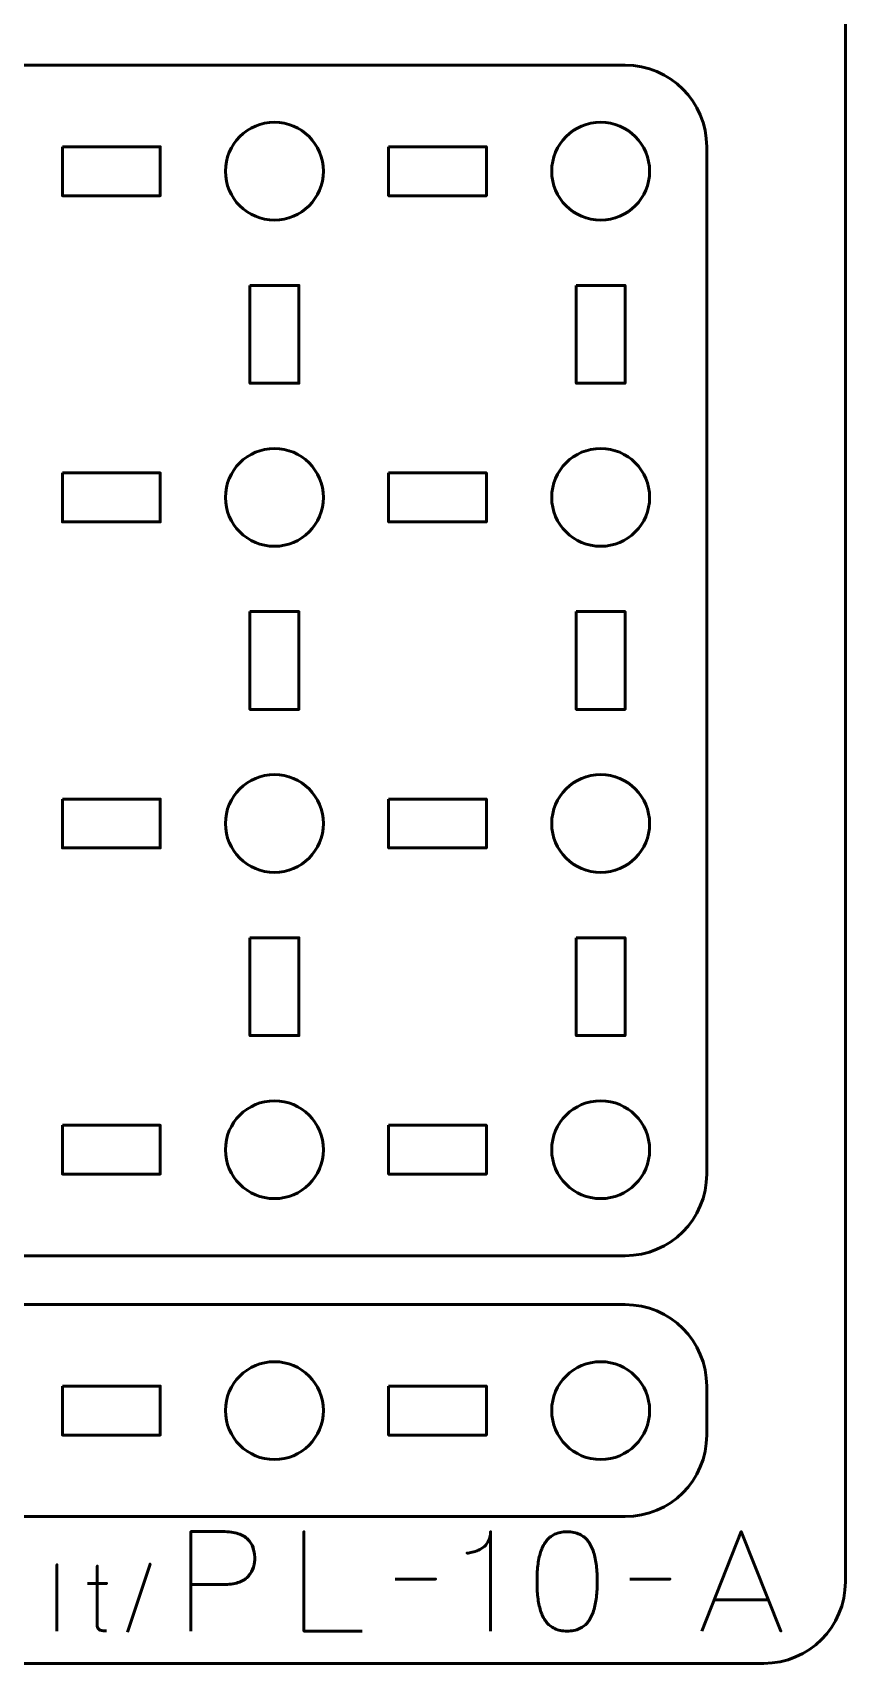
# Model space of a CAD drawing. Header units: centimetres. Extents: x -21 to 0, y -29.7 to 0.
# Drawn here: x -4.98 to 0, y -29.7 to -19.7 of the extents above; entities that cross this region are included whole.
import ezdxf

# ---------------------------------------------------------------- set-up
doc = ezdxf.new("R2010")
doc.units = ezdxf.units.CM
doc.header["$MEASUREMENT"] = 0
doc.layers.add('Layer 1', color=7, linetype='Continuous')

msp = doc.modelspace()

# ---------------------------------------------------------------- linework, layer by layer
at = {"layer": 'Layer 1', "color": 22, "lineweight": 53}
msp.add_open_spline([(-21.00003, -29.19996), (-21.00003, -29.19996), (-21.00003, -0.49992), (-21.00003, -0.49992), (-21.00003, -0.49992), (-21.00003, -0.22295), (-20.77694, 0.00004), (-20.49994, 0.00004), (-20.49994, 0.00004), (-20.49994, 0.00004), (-0.50008, 0.00004), (-0.50008, 0.00004), (-0.50008, 0.00004), (-0.22294, 0.00004), (0.00002, -0.22295), (0.00002, -0.49992), (0.00002, -0.49992), (0.00002, -0.49992), (0.00002, -29.19996), (0.00002, -29.19996), (0.00002, -29.19996), (0.00002, -29.47696), (-0.22294, -29.70005), (-0.50008, -29.70005), (-0.50008, -29.70005), (-0.50008, -29.70005), (-20.49994, -29.70005), (-20.49994, -29.70005), (-20.49994, -29.70005), (-20.77694, -29.70005), (-21.00003, -29.47696), (-21.00003, -29.19996)], degree=3, knots=[0, 0, 0, 0, 0.125, 0.125, 0.125, 0.125, 0.25, 0.25, 0.25, 0.25, 0.375, 0.375, 0.375, 0.375, 0.5, 0.5, 0.5, 0.5, 0.625, 0.625, 0.625, 0.625, 0.75, 0.75, 0.75, 0.75, 0.875, 0.875, 0.875, 0.875, 1, 1, 1, 1], dxfattribs=at)
at = {"layer": 'Layer 1', "color": 2, "lineweight": 53}
for points in [[(-19.64997, -19.90001), (-19.64997, -19.90001), (-1.35007, -19.90001), (-1.35007, -19.90001), (-1.35007, -19.90001), (-1.07307, -19.90001), (-0.84997, -20.1231), (-0.84997, -20.4001), (-0.84997, -20.4001), (-0.84997, -20.4001), (-0.84997, -26.70007), (-0.84997, -26.70007), (-0.84997, -26.70007), (-0.84997, -26.97704), (-1.07307, -27.20003), (-1.35007, -27.20003), (-1.35007, -27.20003), (-1.35007, -27.20003), (-19.64997, -27.20003), (-19.64997, -27.20003), (-19.64997, -27.20003), (-19.92697, -27.20003), (-20.15006, -26.97704), (-20.15006, -26.70007), (-20.15006, -26.70007), (-20.15006, -26.70007), (-20.15006, -20.4001), (-20.15006, -20.4001), (-20.15006, -20.4001), (-20.15006, -20.1231), (-19.92697, -19.90001), (-19.64997, -19.90001)], [(-19.65, -27.50001), (-19.65, -27.50001), (-1.35007, -27.50001), (-1.35007, -27.50001), (-1.35007, -27.50001), (-1.07307, -27.50001), (-0.84997, -27.7231), (-0.84997, -28.0001), (-0.84997, -28.0001), (-0.84997, -28.0001), (-0.84997, -28.30011), (-0.84997, -28.30011), (-0.84997, -28.30011), (-0.84997, -28.57707), (-1.07307, -28.80003), (-1.35007, -28.80003), (-1.35007, -28.80003), (-1.35007, -28.80003), (-19.65, -28.80003), (-19.65, -28.80003), (-19.65, -28.80003), (-19.927, -28.80003), (-20.15009, -28.57707), (-20.15009, -28.30011), (-20.15009, -28.30011), (-20.15009, -28.30011), (-20.15009, -28.0001), (-20.15009, -28.0001), (-20.15009, -28.0001), (-20.15009, -27.7231), (-19.927, -27.50001), (-19.65, -27.50001)]]:
    msp.add_open_spline(points, degree=3, knots=[0, 0, 0, 0, 0.125, 0.125, 0.125, 0.125, 0.25, 0.25, 0.25, 0.25, 0.375, 0.375, 0.375, 0.375, 0.5, 0.5, 0.5, 0.5, 0.625, 0.625, 0.625, 0.625, 0.75, 0.75, 0.75, 0.75, 0.875, 0.875, 0.875, 0.875, 1, 1, 1, 1], dxfattribs=at)
at = {"layer": 'Layer 1', "lineweight": 53}
for points in [[(-3.20006, -20.55004), (-3.20006, -20.71581), (-3.3343, -20.85004), (-3.50007, -20.85004), (-3.50007, -20.85004), (-3.66573, -20.85004), (-3.80007, -20.71581), (-3.80007, -20.55004), (-3.80007, -20.55004), (-3.80007, -20.38437), (-3.66573, -20.25003), (-3.50007, -20.25003), (-3.50007, -20.25003), (-3.3343, -20.25003), (-3.20006, -20.38437), (-3.20006, -20.55004)], [(-1.2, -20.55004), (-1.2, -20.71581), (-1.33437, -20.85004), (-1.5, -20.85004), (-1.5, -20.85004), (-1.66577, -20.85004), (-1.8, -20.71581), (-1.8, -20.55004), (-1.8, -20.55004), (-1.8, -20.38437), (-1.66577, -20.25003), (-1.5, -20.25003), (-1.5, -20.25003), (-1.33437, -20.25003), (-1.2, -20.38437), (-1.2, -20.55004)], [(-4.79998, -20.4001), (-4.79998, -20.4001), (-4.19998, -20.4001), (-4.19998, -20.4001), (-4.19998, -20.4001), (-4.19998, -20.4001), (-4.19998, -20.70011), (-4.19998, -20.70011), (-4.19998, -20.70011), (-4.19998, -20.70011), (-4.79998, -20.70011), (-4.79998, -20.70011), (-4.79998, -20.70011), (-4.79998, -20.70011), (-4.79998, -20.4001), (-4.79998, -20.4001)], [(-2.80005, -20.4001), (-2.80005, -20.4001), (-2.20004, -20.4001), (-2.20004, -20.4001), (-2.20004, -20.4001), (-2.20004, -20.4001), (-2.20004, -20.70011), (-2.20004, -20.70011), (-2.20004, -20.70011), (-2.20004, -20.70011), (-2.80005, -20.70011), (-2.80005, -20.70011), (-2.80005, -20.70011), (-2.80005, -20.70011), (-2.80005, -20.4001), (-2.80005, -20.4001)], [(-3.65, -21.25005), (-3.65, -21.25005), (-3.34999, -21.25005), (-3.34999, -21.25005), (-3.34999, -21.25005), (-3.34999, -21.25005), (-3.34999, -21.85006), (-3.34999, -21.85006), (-3.34999, -21.85006), (-3.34999, -21.85006), (-3.65, -21.85006), (-3.65, -21.85006), (-3.65, -21.85006), (-3.65, -21.85006), (-3.65, -21.25005), (-3.65, -21.25005)], [(-1.65007, -21.25005), (-1.65007, -21.25005), (-1.35007, -21.25005), (-1.35007, -21.25005), (-1.35007, -21.25005), (-1.35007, -21.25005), (-1.35007, -21.85006), (-1.35007, -21.85006), (-1.35007, -21.85006), (-1.35007, -21.85006), (-1.65007, -21.85006), (-1.65007, -21.85006), (-1.65007, -21.85006), (-1.65007, -21.85006), (-1.65007, -21.25005), (-1.65007, -21.25005)], [(-3.20006, -22.55011), (-3.20006, -22.71574), (-3.3343, -22.85011), (-3.50007, -22.85011), (-3.50007, -22.85011), (-3.66573, -22.85011), (-3.80007, -22.71574), (-3.80007, -22.55011), (-3.80007, -22.55011), (-3.80007, -22.38434), (-3.66573, -22.25011), (-3.50007, -22.25011), (-3.50007, -22.25011), (-3.3343, -22.25011), (-3.20006, -22.38434), (-3.20006, -22.55011)], [(-1.2, -22.55011), (-1.2, -22.71574), (-1.33437, -22.85011), (-1.5, -22.85011), (-1.5, -22.85011), (-1.66577, -22.85011), (-1.8, -22.71574), (-1.8, -22.55011), (-1.8, -22.55011), (-1.8, -22.38434), (-1.66577, -22.25011), (-1.5, -22.25011), (-1.5, -22.25011), (-1.33437, -22.25011), (-1.2, -22.38434), (-1.2, -22.55011)], [(-4.79998, -22.40004), (-4.79998, -22.40004), (-4.19998, -22.40004), (-4.19998, -22.40004), (-4.19998, -22.40004), (-4.19998, -22.40004), (-4.19998, -22.70004), (-4.19998, -22.70004), (-4.19998, -22.70004), (-4.19998, -22.70004), (-4.79998, -22.70004), (-4.79998, -22.70004), (-4.79998, -22.70004), (-4.79998, -22.70004), (-4.79998, -22.40004), (-4.79998, -22.40004)], [(-2.80005, -22.40004), (-2.80005, -22.40004), (-2.20004, -22.40004), (-2.20004, -22.40004), (-2.20004, -22.40004), (-2.20004, -22.40004), (-2.20004, -22.70004), (-2.20004, -22.70004), (-2.20004, -22.70004), (-2.20004, -22.70004), (-2.80005, -22.70004), (-2.80005, -22.70004), (-2.80005, -22.70004), (-2.80005, -22.70004), (-2.80005, -22.40004), (-2.80005, -22.40004)], [(-3.65, -23.25002), (-3.65, -23.25002), (-3.34999, -23.25002), (-3.34999, -23.25002), (-3.34999, -23.25002), (-3.34999, -23.25002), (-3.34999, -23.85001), (-3.34999, -23.85001), (-3.34999, -23.85001), (-3.34999, -23.85001), (-3.65, -23.85001), (-3.65, -23.85001), (-3.65, -23.85001), (-3.65, -23.85001), (-3.65, -23.25002), (-3.65, -23.25002)], [(-1.65007, -23.25002), (-1.65007, -23.25002), (-1.35007, -23.25002), (-1.35007, -23.25002), (-1.35007, -23.25002), (-1.35007, -23.25002), (-1.35007, -23.85001), (-1.35007, -23.85001), (-1.35007, -23.85001), (-1.35007, -23.85001), (-1.65007, -23.85001), (-1.65007, -23.85001), (-1.65007, -23.85001), (-1.65007, -23.85001), (-1.65007, -23.25002), (-1.65007, -23.25002)], [(-3.20006, -24.55003), (-3.20006, -24.7157), (-3.3343, -24.85003), (-3.50007, -24.85003), (-3.50007, -24.85003), (-3.66573, -24.85003), (-3.80007, -24.7157), (-3.80007, -24.55003), (-3.80007, -24.55003), (-3.80007, -24.3844), (-3.66573, -24.25003), (-3.50007, -24.25003), (-3.50007, -24.25003), (-3.3343, -24.25003), (-3.20006, -24.3844), (-3.20006, -24.55003)], [(-1.2, -24.55003), (-1.2, -24.7157), (-1.33437, -24.85003), (-1.5, -24.85003), (-1.5, -24.85003), (-1.66577, -24.85003), (-1.8, -24.7157), (-1.8, -24.55003), (-1.8, -24.55003), (-1.8, -24.3844), (-1.66577, -24.25003), (-1.5, -24.25003), (-1.5, -24.25003), (-1.33437, -24.25003), (-1.2, -24.3844), (-1.2, -24.55003)], [(-4.79998, -24.39996), (-4.79998, -24.39996), (-4.19998, -24.39996), (-4.19998, -24.39996), (-4.19998, -24.39996), (-4.19998, -24.39996), (-4.19998, -24.69996), (-4.19998, -24.69996), (-4.19998, -24.69996), (-4.19998, -24.69996), (-4.79998, -24.69996), (-4.79998, -24.69996), (-4.79998, -24.69996), (-4.79998, -24.69996), (-4.79998, -24.39996), (-4.79998, -24.39996)], [(-2.80005, -24.39996), (-2.80005, -24.39996), (-2.20004, -24.39996), (-2.20004, -24.39996), (-2.20004, -24.39996), (-2.20004, -24.39996), (-2.20004, -24.69996), (-2.20004, -24.69996), (-2.20004, -24.69996), (-2.20004, -24.69996), (-2.80005, -24.69996), (-2.80005, -24.69996), (-2.80005, -24.69996), (-2.80005, -24.69996), (-2.80005, -24.39996), (-2.80005, -24.39996)], [(-3.65, -25.25008), (-3.65, -25.25008), (-3.34999, -25.25008), (-3.34999, -25.25008), (-3.34999, -25.25008), (-3.34999, -25.25008), (-3.34999, -25.85009), (-3.34999, -25.85009), (-3.34999, -25.85009), (-3.34999, -25.85009), (-3.65, -25.85009), (-3.65, -25.85009), (-3.65, -25.85009), (-3.65, -25.85009), (-3.65, -25.25008), (-3.65, -25.25008)], [(-1.65007, -25.25008), (-1.65007, -25.25008), (-1.35007, -25.25008), (-1.35007, -25.25008), (-1.35007, -25.25008), (-1.35007, -25.25008), (-1.35007, -25.85009), (-1.35007, -25.85009), (-1.35007, -25.85009), (-1.35007, -25.85009), (-1.65007, -25.85009), (-1.65007, -25.85009), (-1.65007, -25.85009), (-1.65007, -25.85009), (-1.65007, -25.25008), (-1.65007, -25.25008)], [(-3.20006, -26.55), (-3.20006, -26.71577), (-3.3343, -26.85), (-3.50007, -26.85), (-3.50007, -26.85), (-3.66573, -26.85), (-3.80007, -26.71577), (-3.80007, -26.55), (-3.80007, -26.55), (-3.80007, -26.38433), (-3.66573, -26.25), (-3.50007, -26.25), (-3.50007, -26.25), (-3.3343, -26.25), (-3.20006, -26.38433), (-3.20006, -26.55)], [(-1.2, -26.55), (-1.2, -26.71577), (-1.33437, -26.85), (-1.5, -26.85), (-1.5, -26.85), (-1.66577, -26.85), (-1.8, -26.71577), (-1.8, -26.55), (-1.8, -26.55), (-1.8, -26.38433), (-1.66577, -26.25), (-1.5, -26.25), (-1.5, -26.25), (-1.33437, -26.25), (-1.2, -26.38433), (-1.2, -26.55)], [(-4.79998, -26.40007), (-4.79998, -26.40007), (-4.19998, -26.40007), (-4.19998, -26.40007), (-4.19998, -26.40007), (-4.19998, -26.40007), (-4.19998, -26.70007), (-4.19998, -26.70007), (-4.19998, -26.70007), (-4.19998, -26.70007), (-4.79998, -26.70007), (-4.79998, -26.70007), (-4.79998, -26.70007), (-4.79998, -26.70007), (-4.79998, -26.40007), (-4.79998, -26.40007)], [(-2.80005, -26.40007), (-2.80005, -26.40007), (-2.20004, -26.40007), (-2.20004, -26.40007), (-2.20004, -26.40007), (-2.20004, -26.40007), (-2.20004, -26.70007), (-2.20004, -26.70007), (-2.20004, -26.70007), (-2.20004, -26.70007), (-2.80005, -26.70007), (-2.80005, -26.70007), (-2.80005, -26.70007), (-2.80005, -26.70007), (-2.80005, -26.40007), (-2.80005, -26.40007)], [(-3.20007, -28.15003), (-3.20007, -28.31581), (-3.33431, -28.45004), (-3.50008, -28.45004), (-3.50008, -28.45004), (-3.66574, -28.45004), (-3.80008, -28.31581), (-3.80008, -28.15003), (-3.80008, -28.15003), (-3.80008, -27.98437), (-3.66574, -27.85003), (-3.50008, -27.85003), (-3.50008, -27.85003), (-3.33431, -27.85003), (-3.20007, -27.98437), (-3.20007, -28.15003)], [(-1.2, -28.15003), (-1.2, -28.31581), (-1.33437, -28.45004), (-1.5, -28.45004), (-1.5, -28.45004), (-1.66577, -28.45004), (-1.8, -28.31581), (-1.8, -28.15003), (-1.8, -28.15003), (-1.8, -27.98437), (-1.66577, -27.85003), (-1.5, -27.85003), (-1.5, -27.85003), (-1.33437, -27.85003), (-1.2, -27.98437), (-1.2, -28.15003)], [(-4.79999, -28.0001), (-4.79999, -28.0001), (-4.19999, -28.0001), (-4.19999, -28.0001), (-4.19999, -28.0001), (-4.19999, -28.0001), (-4.19999, -28.30011), (-4.19999, -28.30011), (-4.19999, -28.30011), (-4.19999, -28.30011), (-4.79999, -28.30011), (-4.79999, -28.30011), (-4.79999, -28.30011), (-4.79999, -28.30011), (-4.79999, -28.0001), (-4.79999, -28.0001)], [(-2.80006, -28.0001), (-2.80006, -28.0001), (-2.20005, -28.0001), (-2.20005, -28.0001), (-2.20005, -28.0001), (-2.20005, -28.0001), (-2.20005, -28.30011), (-2.20005, -28.30011), (-2.20005, -28.30011), (-2.20005, -28.30011), (-2.80006, -28.30011), (-2.80006, -28.30011), (-2.80006, -28.30011), (-2.80006, -28.30011), (-2.80006, -28.0001), (-2.80006, -28.0001)]]:
    msp.add_open_spline(points, degree=3, knots=[0, 0, 0, 0, 0.25, 0.25, 0.25, 0.25, 0.5, 0.5, 0.5, 0.5, 0.75, 0.75, 0.75, 0.75, 1, 1, 1, 1], dxfattribs=at)
at = {"layer": 'Layer 1', "color": 30, "lineweight": 53}
for points, knots in [([(-4.01199, -29.50247), (-4.01199, -29.50247), (-4.01199, -28.89202), (-4.01199, -28.89202), (-4.01199, -28.89202), (-4.01199, -28.89202), (-3.81726, -28.89202), (-3.81726, -28.89202), (-3.81726, -28.89202), (-3.77831, -28.89216), (-3.74628, -28.89654), (-3.72102, -28.905), (-3.72102, -28.905), (-3.6959, -28.91333), (-3.67614, -28.9249), (-3.66189, -28.93958), (-3.66189, -28.93958), (-3.64764, -28.95411), (-3.63748, -28.97076), (-3.63127, -28.98953), (-3.63127, -28.98953), (-3.6252, -29.0083), (-3.62167, -29.02791), (-3.62083, -29.04865), (-3.62083, -29.04865), (-3.61984, -29.0694), (-3.62224, -29.08972), (-3.62788, -29.10947), (-3.62788, -29.10947), (-3.63367, -29.12923), (-3.64341, -29.14715), (-3.65738, -29.16324), (-3.65738, -29.16324), (-3.6712, -29.17932), (-3.68997, -29.19217), (-3.71354, -29.20162), (-3.71354, -29.20162), (-3.7371, -29.21122), (-3.76631, -29.21601), (-3.80117, -29.2163), (-3.80117, -29.2163), (-3.80117, -29.2163), (-4.01199, -29.2163), (-4.01199, -29.2163), (-4.01199, -29.2163), (-4.01199, -29.2163), (-3.80117, -29.2163), (-3.80117, -29.2163), (-3.80117, -29.2163), (-3.76702, -29.21601), (-3.73809, -29.21122), (-3.71467, -29.20162), (-3.71467, -29.20162), (-3.6911, -29.19217), (-3.67233, -29.17932), (-3.65822, -29.16324), (-3.65822, -29.16324), (-3.64425, -29.14715), (-3.63423, -29.12923), (-3.62831, -29.10947), (-3.62831, -29.10947), (-3.62238, -29.08972), (-3.61984, -29.0694), (-3.62083, -29.04865), (-3.62083, -29.04865), (-3.62167, -29.02791), (-3.6252, -29.0083), (-3.63155, -28.98953), (-3.63155, -28.98953), (-3.63776, -28.97076), (-3.6482, -28.95411), (-3.66246, -28.93958), (-3.66246, -28.93958), (-3.67685, -28.9249), (-3.6966, -28.91333), (-3.72172, -28.905), (-3.72172, -28.905), (-3.74698, -28.89654), (-3.77873, -28.89216), (-3.81726, -28.89202), (-3.81726, -28.89202), (-3.81726, -28.89202), (-4.01199, -28.89202), (-4.01199, -28.89202), (-4.01199, -28.89202), (-4.01199, -28.89202), (-4.01199, -29.50247), (-4.01199, -29.50247)], [0, 0, 0, 0, 0.04545455, 0.04545455, 0.04545455, 0.04545455, 0.09090909, 0.09090909, 0.09090909, 0.09090909, 0.13636364, 0.13636364, 0.13636364, 0.13636364, 0.18181818, 0.18181818, 0.18181818, 0.18181818, 0.22727273, 0.22727273, 0.22727273, 0.22727273, 0.27272727, 0.27272727, 0.27272727, 0.27272727, 0.31818182, 0.31818182, 0.31818182, 0.31818182, 0.36363636, 0.36363636, 0.36363636, 0.36363636, 0.40909091, 0.40909091, 0.40909091, 0.40909091, 0.45454545, 0.45454545, 0.45454545, 0.45454545, 0.5, 0.5, 0.5, 0.5, 0.54545455, 0.54545455, 0.54545455, 0.54545455, 0.59090909, 0.59090909, 0.59090909, 0.59090909, 0.63636364, 0.63636364, 0.63636364, 0.63636364, 0.68181818, 0.68181818, 0.68181818, 0.68181818, 0.72727273, 0.72727273, 0.72727273, 0.72727273, 0.77272727, 0.77272727, 0.77272727, 0.77272727, 0.81818182, 0.81818182, 0.81818182, 0.81818182, 0.86363636, 0.86363636, 0.86363636, 0.86363636, 0.90909091, 0.90909091, 0.90909091, 0.90909091, 0.95454545, 0.95454545, 0.95454545, 0.95454545, 1, 1, 1, 1]), ([(-2.96296, -29.50247), (-2.96296, -29.50247), (-3.31941, -29.50247), (-3.31941, -29.50247), (-3.31941, -29.50247), (-3.31941, -29.50247), (-3.31941, -28.89202), (-3.31941, -28.89202), (-3.31941, -28.89202), (-3.31941, -28.89202), (-3.31941, -29.50247), (-3.31941, -29.50247), (-3.31941, -29.50247), (-3.31941, -29.50247), (-2.96296, -29.50247), (-2.96296, -29.50247)], [0, 0, 0, 0, 0.25, 0.25, 0.25, 0.25, 0.5, 0.5, 0.5, 0.5, 0.75, 0.75, 0.75, 0.75, 1, 1, 1, 1]), ([(-2.17471, -29.50247), (-2.17471, -29.50247), (-2.17471, -28.89202), (-2.17471, -28.89202), (-2.17471, -28.89202), (-2.17485, -28.91276), (-2.17852, -28.93054), (-2.18557, -28.94536), (-2.18557, -28.94536), (-2.19249, -28.96032), (-2.20166, -28.9726), (-2.21295, -28.98247), (-2.21295, -28.98247), (-2.22424, -28.99235), (-2.23637, -29.00025), (-2.24935, -29.00618), (-2.24935, -29.00618), (-2.26234, -29.01197), (-2.2749, -29.01634), (-2.28703, -29.01902), (-2.28703, -29.01902), (-2.29931, -29.02184), (-2.30975, -29.02354), (-2.31864, -29.0241), (-2.31864, -29.0241), (-2.30975, -29.02354), (-2.29931, -29.02184), (-2.28703, -29.01902), (-2.28703, -29.01902), (-2.2749, -29.01634), (-2.26234, -29.01197), (-2.24935, -29.00618), (-2.24935, -29.00618), (-2.23637, -29.00025), (-2.22424, -28.99235), (-2.21295, -28.98247), (-2.21295, -28.98247), (-2.20166, -28.9726), (-2.19249, -28.96032), (-2.18557, -28.94536), (-2.18557, -28.94536), (-2.17852, -28.93054), (-2.17485, -28.91276), (-2.17471, -28.89202), (-2.17471, -28.89202), (-2.17471, -28.89202), (-2.17471, -29.50247), (-2.17471, -29.50247)], [0, 0, 0, 0, 0.08333333, 0.08333333, 0.08333333, 0.08333333, 0.16666667, 0.16666667, 0.16666667, 0.16666667, 0.25, 0.25, 0.25, 0.25, 0.33333333, 0.33333333, 0.33333333, 0.33333333, 0.41666667, 0.41666667, 0.41666667, 0.41666667, 0.5, 0.5, 0.5, 0.5, 0.58333333, 0.58333333, 0.58333333, 0.58333333, 0.66666667, 0.66666667, 0.66666667, 0.66666667, 0.75, 0.75, 0.75, 0.75, 0.83333333, 0.83333333, 0.83333333, 0.83333333, 0.91666667, 0.91666667, 0.91666667, 0.91666667, 1, 1, 1, 1]), ([(-1.70565, -29.50247), (-1.67601, -29.50233), (-1.65047, -29.49711), (-1.62916, -29.48695), (-1.62916, -29.48695), (-1.608, -29.47679), (-1.59036, -29.46225), (-1.57625, -29.44377), (-1.57625, -29.44377), (-1.56228, -29.42514), (-1.55127, -29.40313), (-1.54308, -29.37773), (-1.54308, -29.37773), (-1.53504, -29.35233), (-1.52926, -29.32453), (-1.52601, -29.29405), (-1.52601, -29.29405), (-1.52262, -29.26357), (-1.52093, -29.23154), (-1.52107, -29.19767), (-1.52107, -29.19767), (-1.52093, -29.16394), (-1.52262, -29.13191), (-1.52601, -29.10157), (-1.52601, -29.10157), (-1.52926, -29.07123), (-1.53504, -29.04329), (-1.54308, -29.01789), (-1.54308, -29.01789), (-1.55127, -28.99263), (-1.56228, -28.97062), (-1.57625, -28.95185), (-1.57625, -28.95185), (-1.59036, -28.93323), (-1.608, -28.91869), (-1.62916, -28.90853), (-1.62916, -28.90853), (-1.65047, -28.89823), (-1.67601, -28.89301), (-1.70565, -28.89287), (-1.70565, -28.89287), (-1.73528, -28.89301), (-1.76082, -28.89823), (-1.78213, -28.90853), (-1.78213, -28.90853), (-1.80329, -28.91869), (-1.82093, -28.93323), (-1.83504, -28.95185), (-1.83504, -28.95185), (-1.84902, -28.97062), (-1.86002, -28.99263), (-1.86821, -29.01789), (-1.86821, -29.01789), (-1.87625, -29.04329), (-1.88204, -29.07123), (-1.88528, -29.10157), (-1.88528, -29.10157), (-1.88867, -29.13191), (-1.89036, -29.16394), (-1.89022, -29.19767), (-1.89022, -29.19767), (-1.89036, -29.23154), (-1.88867, -29.26357), (-1.88528, -29.29405), (-1.88528, -29.29405), (-1.88204, -29.32453), (-1.87625, -29.35233), (-1.86821, -29.37773), (-1.86821, -29.37773), (-1.86002, -29.40313), (-1.84902, -29.42514), (-1.83504, -29.44377), (-1.83504, -29.44377), (-1.82093, -29.46225), (-1.80329, -29.47679), (-1.78213, -29.48695), (-1.78213, -29.48695), (-1.76082, -29.49711), (-1.73528, -29.50233), (-1.70565, -29.50247)], [0, 0, 0, 0, 0.05, 0.05, 0.05, 0.05, 0.1, 0.1, 0.1, 0.1, 0.15, 0.15, 0.15, 0.15, 0.2, 0.2, 0.2, 0.2, 0.25, 0.25, 0.25, 0.25, 0.3, 0.3, 0.3, 0.3, 0.35, 0.35, 0.35, 0.35, 0.4, 0.4, 0.4, 0.4, 0.45, 0.45, 0.45, 0.45, 0.5, 0.5, 0.5, 0.5, 0.55, 0.55, 0.55, 0.55, 0.6, 0.6, 0.6, 0.6, 0.65, 0.65, 0.65, 0.65, 0.7, 0.7, 0.7, 0.7, 0.75, 0.75, 0.75, 0.75, 0.8, 0.8, 0.8, 0.8, 0.85, 0.85, 0.85, 0.85, 0.9, 0.9, 0.9, 0.9, 0.95, 0.95, 0.95, 0.95, 1, 1, 1, 1]), ([(-1.70565, -29.50247), (-1.67601, -29.50233), (-1.65047, -29.49711), (-1.62916, -29.48695), (-1.62916, -29.48695), (-1.608, -29.47679), (-1.59036, -29.46225), (-1.57625, -29.44377), (-1.57625, -29.44377), (-1.56228, -29.42514), (-1.55127, -29.40313), (-1.54308, -29.37773), (-1.54308, -29.37773), (-1.53504, -29.35233), (-1.52926, -29.32453), (-1.52601, -29.29405), (-1.52601, -29.29405), (-1.52262, -29.26357), (-1.52093, -29.23154), (-1.52107, -29.19767), (-1.52107, -29.19767), (-1.52093, -29.16394), (-1.52262, -29.13191), (-1.52601, -29.10157), (-1.52601, -29.10157), (-1.52926, -29.07123), (-1.53504, -29.04329), (-1.54308, -29.01789), (-1.54308, -29.01789), (-1.55127, -28.99263), (-1.56228, -28.97062), (-1.57625, -28.95185), (-1.57625, -28.95185), (-1.59036, -28.93323), (-1.608, -28.91869), (-1.62916, -28.90853), (-1.62916, -28.90853), (-1.65047, -28.89823), (-1.67601, -28.89301), (-1.70565, -28.89287), (-1.70565, -28.89287), (-1.73528, -28.89301), (-1.76082, -28.89823), (-1.78213, -28.90853), (-1.78213, -28.90853), (-1.80329, -28.91869), (-1.82093, -28.93323), (-1.83504, -28.95185), (-1.83504, -28.95185), (-1.84902, -28.97062), (-1.86002, -28.99263), (-1.86821, -29.01789), (-1.86821, -29.01789), (-1.87625, -29.04329), (-1.88204, -29.07123), (-1.88528, -29.10157), (-1.88528, -29.10157), (-1.88867, -29.13191), (-1.89036, -29.16394), (-1.89022, -29.19767), (-1.89022, -29.19767), (-1.89036, -29.23154), (-1.88867, -29.26357), (-1.88528, -29.29405), (-1.88528, -29.29405), (-1.88204, -29.32453), (-1.87625, -29.35233), (-1.86821, -29.37773), (-1.86821, -29.37773), (-1.86002, -29.40313), (-1.84902, -29.42514), (-1.83504, -29.44377), (-1.83504, -29.44377), (-1.82093, -29.46225), (-1.80329, -29.47679), (-1.78213, -29.48695), (-1.78213, -29.48695), (-1.76082, -29.49711), (-1.73528, -29.50233), (-1.70565, -29.50247)], [0, 0, 0, 0, 0.05, 0.05, 0.05, 0.05, 0.1, 0.1, 0.1, 0.1, 0.15, 0.15, 0.15, 0.15, 0.2, 0.2, 0.2, 0.2, 0.25, 0.25, 0.25, 0.25, 0.3, 0.3, 0.3, 0.3, 0.35, 0.35, 0.35, 0.35, 0.4, 0.4, 0.4, 0.4, 0.45, 0.45, 0.45, 0.45, 0.5, 0.5, 0.5, 0.5, 0.55, 0.55, 0.55, 0.55, 0.6, 0.6, 0.6, 0.6, 0.65, 0.65, 0.65, 0.65, 0.7, 0.7, 0.7, 0.7, 0.75, 0.75, 0.75, 0.75, 0.8, 0.8, 0.8, 0.8, 0.85, 0.85, 0.85, 0.85, 0.9, 0.9, 0.9, 0.9, 0.95, 0.95, 0.95, 0.95, 1, 1, 1, 1]), ([(-0.88014, -29.50247), (-0.88014, -29.50247), (-0.63799, -28.89202), (-0.63799, -28.89202), (-0.63799, -28.89202), (-0.63799, -28.89202), (-0.395, -29.50247), (-0.395, -29.50247), (-0.395, -29.50247), (-0.395, -29.50247), (-0.63799, -28.89202), (-0.63799, -28.89202), (-0.63799, -28.89202), (-0.63799, -28.89202), (-0.88014, -29.50247), (-0.88014, -29.50247)], [0, 0, 0, 0, 0.25, 0.25, 0.25, 0.25, 0.5, 0.5, 0.5, 0.5, 0.75, 0.75, 0.75, 0.75, 1, 1, 1, 1]), ([(-4.83326, -29.50247), (-4.83326, -29.50247), (-4.83326, -29.09551), (-4.83326, -29.09551), (-4.83326, -29.09551), (-4.83326, -29.09551), (-4.83326, -29.50247), (-4.83326, -29.50247)], [0, 0, 0, 0, 0.5, 0.5, 0.5, 0.5, 1, 1, 1, 1]), ([(-4.40033, -29.50811), (-4.40033, -29.50811), (-4.26204, -29.09156), (-4.26204, -29.09156), (-4.26204, -29.09156), (-4.26204, -29.09156), (-4.40033, -29.50811), (-4.40033, -29.50811)], [0, 0, 0, 0, 0.5, 0.5, 0.5, 0.5, 1, 1, 1, 1]), ([(-4.52846, -29.49965), (-4.53542, -29.50021), (-4.54238, -29.5004), (-4.54916, -29.50021), (-4.54916, -29.50021), (-4.55593, -29.50002), (-4.56205, -29.49899), (-4.5676, -29.49692), (-4.5676, -29.49692), (-4.57315, -29.49494), (-4.57757, -29.49137), (-4.58095, -29.48629), (-4.58095, -29.48629), (-4.58425, -29.48121), (-4.58594, -29.47397), (-4.58603, -29.46465), (-4.58603, -29.46465), (-4.58603, -29.46023), (-4.58603, -29.45271), (-4.58603, -29.44217), (-4.58603, -29.44217), (-4.58603, -29.43154), (-4.58603, -29.41874), (-4.58603, -29.4036), (-4.58603, -29.4036), (-4.58603, -29.38845), (-4.58603, -29.3719), (-4.58603, -29.35393), (-4.58603, -29.35393), (-4.58603, -29.33596), (-4.58603, -29.31743), (-4.58603, -29.29824), (-4.58603, -29.29824), (-4.58603, -29.27905), (-4.58603, -29.26014), (-4.58603, -29.24142), (-4.58603, -29.24142), (-4.58603, -29.2227), (-4.58603, -29.2051), (-4.58603, -29.18855), (-4.58603, -29.18855), (-4.58603, -29.17199), (-4.58603, -29.15731), (-4.58603, -29.14462), (-4.58603, -29.14462), (-4.58603, -29.13182), (-4.58603, -29.12185), (-4.58603, -29.11451), (-4.58603, -29.11451), (-4.58603, -29.10727), (-4.58603, -29.1035), (-4.58603, -29.10341), (-4.58603, -29.10341), (-4.58603, -29.1035), (-4.58603, -29.10727), (-4.58603, -29.11451), (-4.58603, -29.11451), (-4.58603, -29.12185), (-4.58603, -29.13182), (-4.58603, -29.14462), (-4.58603, -29.14462), (-4.58603, -29.15731), (-4.58603, -29.17199), (-4.58603, -29.18855), (-4.58603, -29.18855), (-4.58603, -29.2051), (-4.58603, -29.2227), (-4.58603, -29.24142), (-4.58603, -29.24142), (-4.58603, -29.26014), (-4.58603, -29.27905), (-4.58603, -29.29824), (-4.58603, -29.29824), (-4.58603, -29.31743), (-4.58603, -29.33596), (-4.58603, -29.35393), (-4.58603, -29.35393), (-4.58603, -29.3719), (-4.58603, -29.38845), (-4.58603, -29.4036), (-4.58603, -29.4036), (-4.58603, -29.41874), (-4.58603, -29.43154), (-4.58603, -29.44217), (-4.58603, -29.44217), (-4.58603, -29.45271), (-4.58603, -29.46023), (-4.58603, -29.46465), (-4.58603, -29.46465), (-4.58594, -29.47397), (-4.58425, -29.48121), (-4.58095, -29.48629), (-4.58095, -29.48629), (-4.57757, -29.49137), (-4.57315, -29.49494), (-4.5676, -29.49692), (-4.5676, -29.49692), (-4.56205, -29.49899), (-4.55593, -29.50002), (-4.54916, -29.50021), (-4.54916, -29.50021), (-4.54238, -29.5004), (-4.53542, -29.50021), (-4.52846, -29.49965)], [0, 0, 0, 0, 0.03846154, 0.03846154, 0.03846154, 0.03846154, 0.07692308, 0.07692308, 0.07692308, 0.07692308, 0.11538462, 0.11538462, 0.11538462, 0.11538462, 0.15384615, 0.15384615, 0.15384615, 0.15384615, 0.19230769, 0.19230769, 0.19230769, 0.19230769, 0.23076923, 0.23076923, 0.23076923, 0.23076923, 0.26923077, 0.26923077, 0.26923077, 0.26923077, 0.30769231, 0.30769231, 0.30769231, 0.30769231, 0.34615385, 0.34615385, 0.34615385, 0.34615385, 0.38461538, 0.38461538, 0.38461538, 0.38461538, 0.42307692, 0.42307692, 0.42307692, 0.42307692, 0.46153846, 0.46153846, 0.46153846, 0.46153846, 0.5, 0.5, 0.5, 0.5, 0.53846154, 0.53846154, 0.53846154, 0.53846154, 0.57692308, 0.57692308, 0.57692308, 0.57692308, 0.61538462, 0.61538462, 0.61538462, 0.61538462, 0.65384615, 0.65384615, 0.65384615, 0.65384615, 0.69230769, 0.69230769, 0.69230769, 0.69230769, 0.73076923, 0.73076923, 0.73076923, 0.73076923, 0.76923077, 0.76923077, 0.76923077, 0.76923077, 0.80769231, 0.80769231, 0.80769231, 0.80769231, 0.84615385, 0.84615385, 0.84615385, 0.84615385, 0.88461538, 0.88461538, 0.88461538, 0.88461538, 0.92307692, 0.92307692, 0.92307692, 0.92307692, 0.96153846, 0.96153846, 0.96153846, 0.96153846, 1, 1, 1, 1]), ([(-2.75891, -29.18328), (-2.75891, -29.18328), (-2.51253, -29.18328), (-2.51253, -29.18328), (-2.51253, -29.18328), (-2.51253, -29.18328), (-2.75891, -29.18328), (-2.75891, -29.18328)], [0, 0, 0, 0, 0.5, 0.5, 0.5, 0.5, 1, 1, 1, 1]), ([(-1.32041, -29.18328), (-1.32041, -29.18328), (-1.07403, -29.18328), (-1.07403, -29.18328), (-1.07403, -29.18328), (-1.07403, -29.18328), (-1.32041, -29.18328), (-1.32041, -29.18328)], [0, 0, 0, 0, 0.5, 0.5, 0.5, 0.5, 1, 1, 1, 1]), ([(-4.6453, -29.21009), (-4.6453, -29.21009), (-4.52733, -29.21009), (-4.52733, -29.21009), (-4.52733, -29.21009), (-4.52733, -29.21009), (-4.6453, -29.21009), (-4.6453, -29.21009)], [0, 0, 0, 0, 0.5, 0.5, 0.5, 0.5, 1, 1, 1, 1]), ([(-0.80394, -29.31028), (-0.80394, -29.31028), (-0.47204, -29.31028), (-0.47204, -29.31028), (-0.47204, -29.31028), (-0.47204, -29.31028), (-0.80394, -29.31028), (-0.80394, -29.31028)], [0, 0, 0, 0, 0.5, 0.5, 0.5, 0.5, 1, 1, 1, 1])]:
    msp.add_open_spline(points, degree=3, knots=knots, dxfattribs=at)

doc.saveas('drawing.dxf')
